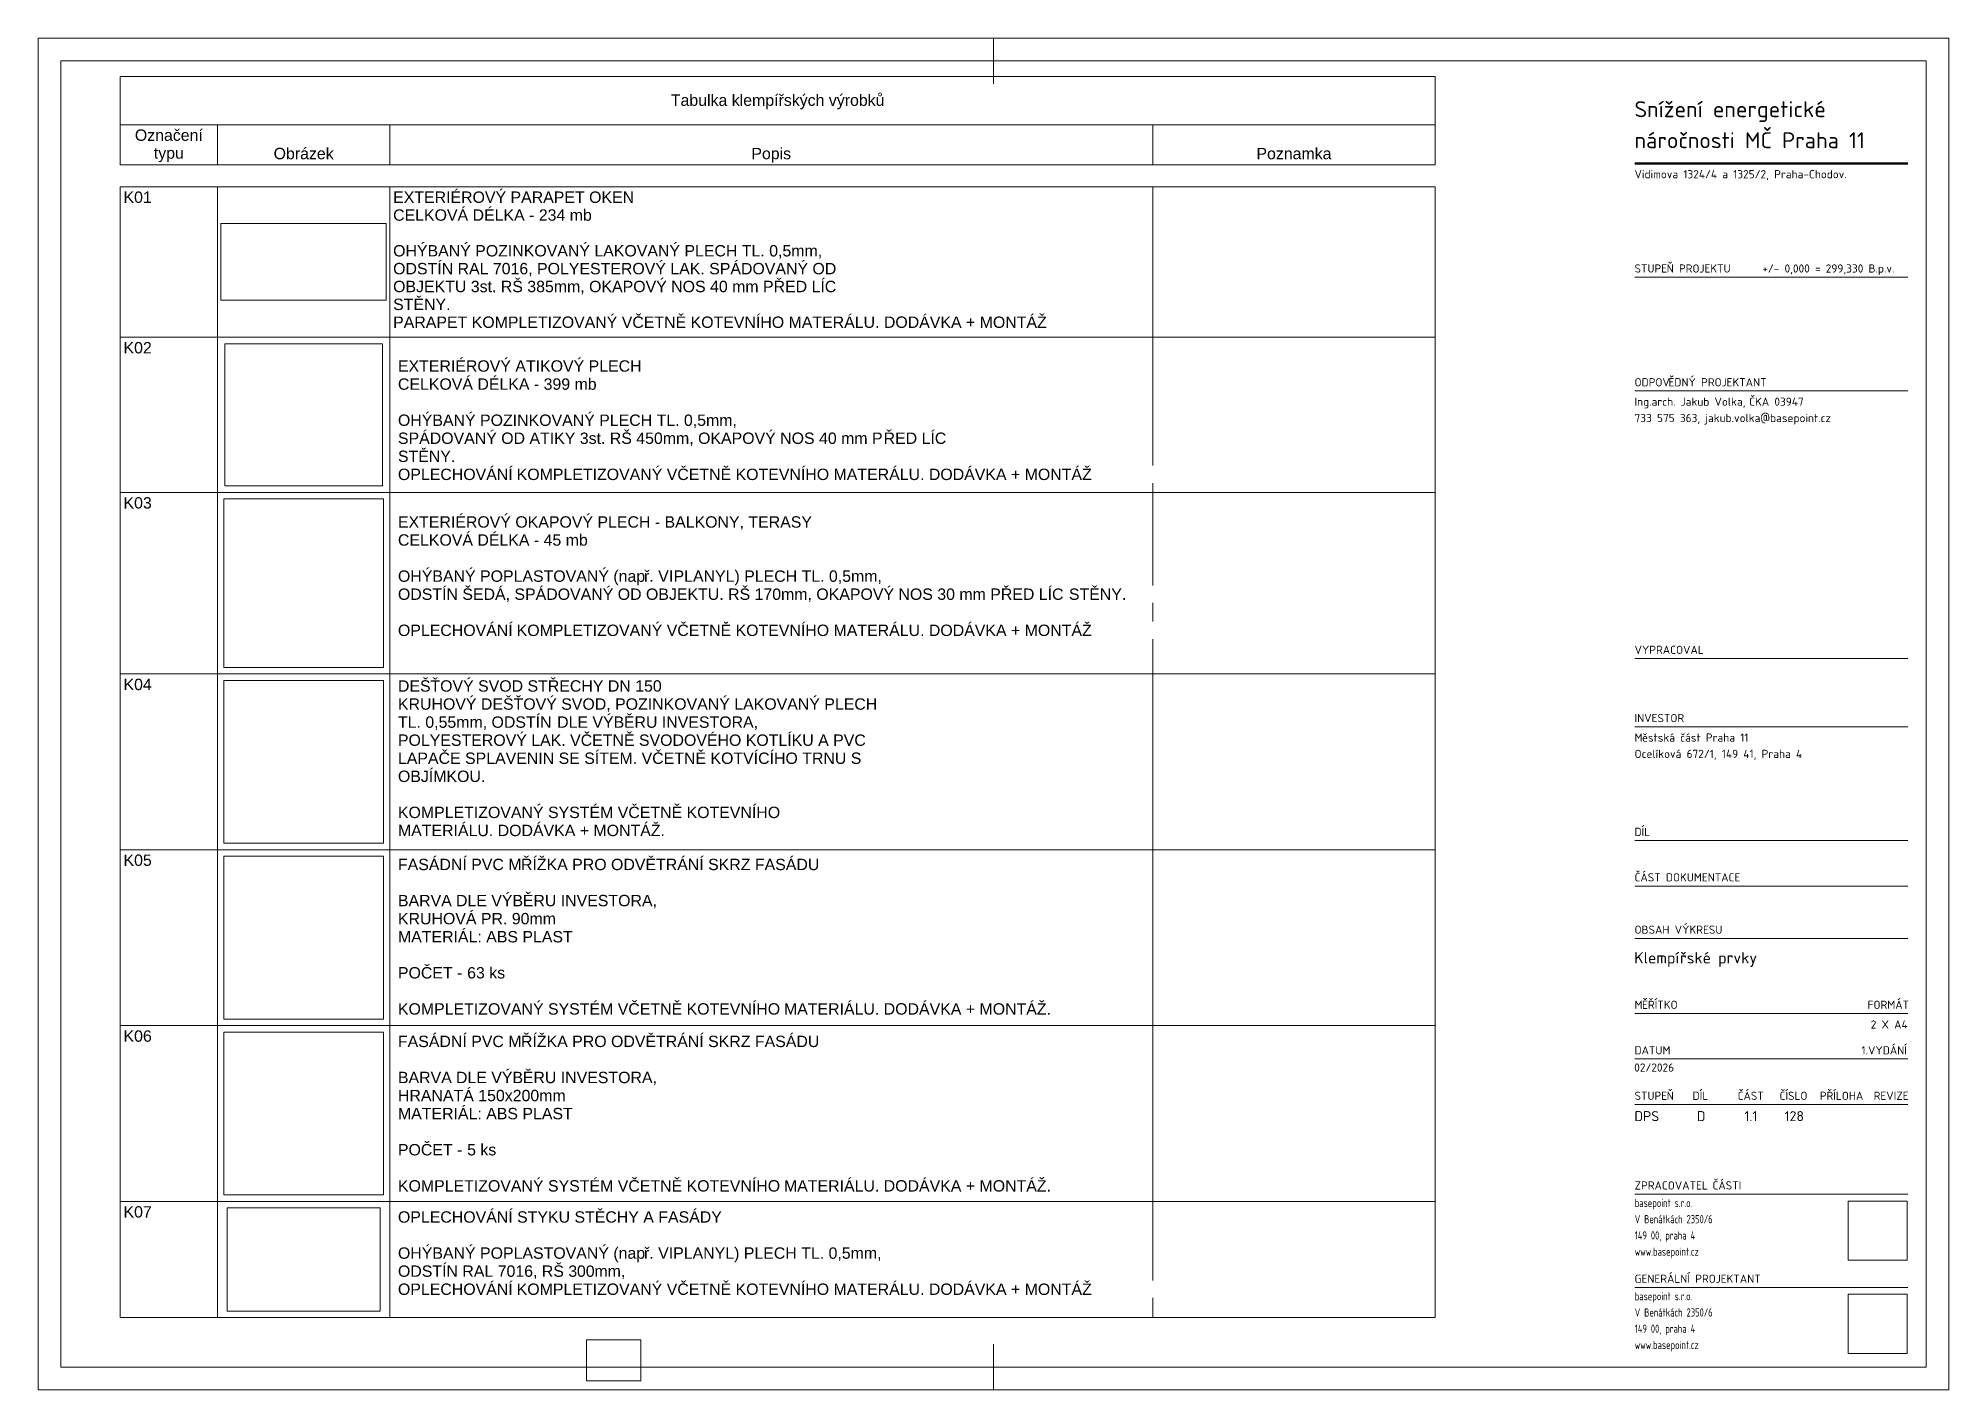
# Paper-space layout 'Layout1' of a CAD drawing. Header units: millimetres. Extents: x -121 to 299, y -2 to 295.
import ezdxf

# ---------------------------------------------------------------- set-up
doc = ezdxf.new("R2010")
doc.units = ezdxf.units.MM
for name, color, linetype, lineweight in [('A-ANNO-NOTE', 131, 'Continuous', 9), ('A-DETL-THIN', 151, 'Continuous', 9), ('G-ANNO-SCHD', 231, 'Continuous', 9), ('G-ANNO-TEXT', 231, 'Continuous', 9), ('G-ANNO-TTLB', 6, 'Continuous', 9), ('G-ANNO-TTLB-WIDE', 214, 'Continuous', 50)]:
    doc.layers.add(name, color=color, linetype=linetype, lineweight=lineweight)
doc.styles.add('Arial', font='arial.ttf', dxfattribs={"height": 2.5})
doc.styles.add('ISOCPEUR', font='isocpeur.ttf', dxfattribs={"height": 1.8})
doc.styles.add('ISOCPEUR_1', font='isocpeur.ttf', dxfattribs={"width": 0.75, "height": 1.8})
doc.styles.add('ISOCPEUR_2', font='isocpeur.ttf', dxfattribs={"height": 2.5})
doc.styles.add('ISOCPEUR_3', font='isocpeur.ttf', dxfattribs={"height": 2.2})
doc.styles.add('ISOCPEUR_B', font='', dxfattribs={"height": 3.5})
doc.styles.add('ISOCPEUR_B_1', font='', dxfattribs={"width": 0.75, "height": 1.8})
doc.styles.get('ISOCPEUR_B').set_extended_font_data('ISOCPEUR', bold=True)
doc.styles.get('ISOCPEUR_B_1').set_extended_font_data('ISOCPEUR', bold=True)
picture_1 = doc.add_image_def('image1.png', size_in_pixel=(511, 511))
picture_2 = doc.add_image_def('image2.png', size_in_pixel=(657, 443))
picture_3 = doc.add_image_def('image3.png', size_in_pixel=(423, 432))
picture_4 = doc.add_image_def('image4.png', size_in_pixel=(388, 409))
picture_5 = doc.add_image_def('image5.png', size_in_pixel=(578, 521))
picture_6 = doc.add_image_def('image6.png', size_in_pixel=(949, 440))

# ---------------------------------------------------------------- blocks, each defined once
blk = doc.blocks.new('00_BP_ROZP_KOD_velka_rvt22 - PL_ROZPISKA_21-298807-Klempířské prvky')
at = {"layer": 'A-ANNO-NOTE'}
for p, q in [((-120.5, 295), (-120.5, 285)), ((-120.5, 295), (-120.5, 285)), ((-120.5, 295), (-110.5, 295)), ((-120.5, 295), (-110.5, 295)), ((89.5, 295), (89.5, 285)), ((299.5, 295), (289.5, 295)), ((299.5, 295), (289.5, 295)), ((299.5, 295), (299.5, 285)), ((-120.5, -2), (-120.5, 8)), ((-120.5, -2), (-120.5, 8)), ((89.5, -2), (89.5, 8)), ((299.5, -2), (299.5, 8)), ((-120.5, -2), (-110.5, -2)), ((299.5, -2), (289.5, -2))]:
    blk.add_line(p, q, dxfattribs=at)
at = {"layer": 'G-ANNO-TTLB'}
for p, q in [((299.5, 295), (-120.5, 295)), ((-120.5, 295), (-120.5, -2)), ((299.5, -2), (299.5, 295)), ((-115.5, 290), (-115.5, 3)), ((294.5, 290), (-115.5, 290)), ((294.5, 3), (294.5, 290)), ((290.5, 242.5), (230.5, 242.5)), ((290.5, 217.5), (230.5, 217.5)), ((290.5, 158.7), (230.5, 158.7)), ((290.5, 143.7), (230.5, 143.7)), ((290.5, 118.7), (230.5, 118.7)), ((290.5, 118.7), (230.5, 118.7)), ((290.5, 108.7), (230.5, 108.7)), ((290.5, 97.2), (230.5, 97.2)), ((290.5, 80.7), (230.5, 80.7)), ((290.5, 70.7), (230.5, 70.7)), ((290.5, 60.7), (230.5, 60.7)), ((290.5, 41), (230.5, 41)), ((290.5, 20.5), (230.5, 20.5)), ((-115.5, 3), (294.5, 3)), ((-120.5, -2), (299.5, -2))]:
    blk.add_line(p, q, dxfattribs=at)
at = {"layer": 'G-ANNO-TTLB-WIDE'}
blk.add_line((290.5, 267.5), (230.5, 267.5), dxfattribs=at)
at = {"layer": 'G-ANNO-TTLB', "attachment_point": 1}
for s, insert, char_height, width, style in [('Snížení energetické ', (230.42, 281.15), 3.5, 56.1181, 'ISOCPEUR_B'), ('ná', (230.42, 274.33), 3.5, 6.0928, 'ISOCPEUR_B'), ('ročnosti MČ Praha 11', (235.44, 274.33), 3.5, 56.1983, 'ISOCPEUR_B'), ('Vidimova 1324/4 a 1325/2, Praha-Chodov.', (230.42, 266.02), 1.8, 56.1181, 'ISOCPEUR'), ('STUPE', (230.42, 245.3), 1.8, 8.5781, 'ISOCPEUR'), ('Ň PROJEKTU', (237.49, 245.3), 1.8, 16.5949, 'ISOCPEUR'), ('+/- 0,000 = 299,330 B.p.v.', (258.5, 245.3), 1.8, 35.1139, 'ISOCPEUR'), ('ODPOV', (230.42, 220.3), 1.8, 9.0591, 'ISOCPEUR'), ('ĚDNÝ PROJEKTANT', (237.89, 220.3), 1.8, 25.654, 'ISOCPEUR'), ('Ing.arch. Jakub Volka, ', (230.42, 216.02), 1.8, 30.5443, 'ISOCPEUR'), ('ČKA 03947', (255.62, 216.02), 1.8, 14.5105, 'ISOCPEUR'), ('733 575 363, jakub.volka@basepoint.cz', (230.42, 212.44), 1.8, 51.5485, 'ISOCPEUR'), ('VYPRACOVAL', (230.42, 161.5), 1.8, 18.3586, 'ISOCPEUR'), ('INVESTOR', (230.42, 146.5), 1.8, 12.9873, 'ISOCPEUR'), ('\\fISOCPEUR|b0|i0|c238|p34|;M', (230.42, 142.22), 1.8, 2.0042, 'ISOCPEUR'), ('Ocelíková 672/1, 149 41, Praha 4', (230.42, 138.64), 1.8, 45.135, 'ISOCPEUR'), ('ěstská část Praha 11', (232.07, 142.22), 1.8, 28.7806, 'ISOCPEUR'), ('DÍL', (230.42, 121.5), 1.8, 4.4093, 'ISOCPEUR'), ('ČÁST DOKUMENTACE', (230.42, 111.5), 1.8, 27.5781, 'ISOCPEUR'), ('OBSAH VÝKRESU', (230.42, 100), 1.8, 23.0084, 'ISOCPEUR'), ('ĚŘÍTKO', (232.07, 83.5), 1.8, 9.7004, 'ISOCPEUR'), ('FORMÁT', (281.65, 83.5), 1.8, 10.8228, 'ISOCPEUR'), ('\\fISOCPEUR|b0|i0|c238|p34|;M', (230.42, 83.5), 1.8, 2.0042, 'ISOCPEUR'), ('2 X A4', (282.34, 79.17), 1.8, 10.0211, 'ISOCPEUR'), ('DATUM', (230.42, 73.5), 1.8, 9.2996, 'ISOCPEUR'), ('1.VYDÁNÍ', (280.32, 73.5), 1.8, 12.4262, 'ISOCPEUR'), ('02/2026', (230.35, 69.71), 1.8, 10.6624, 'ISOCPEUR'), ('STUPE', (230.42, 63.5), 1.8, 8.5781, 'ISOCPEUR'), ('\\fISOCPEUR|b0|i0|c238|p34|;Ň', (237.49, 63.5), 1.8, 1.7637, 'ISOCPEUR'), ('DÍL', (243.18, 63.5), 1.8, 4.4093, 'ISOCPEUR'), ('ČÁST', (253.08, 63.5), 1.8, 7.0549, 'ISOCPEUR'), ('ČÍSLO', (262.29, 63.5), 1.8, 7.6962, 'ISOCPEUR'), ('\\fISOCPEUR|b0|i0|c238|p34|;P', (271.17, 63.5), 1.8, 1.7637, 'ISOCPEUR'), ('ŘÍLOHA', (272.62, 63.5), 1.8, 9.9409, 'ISOCPEUR'), ('REVIZE', (282.98, 63.5), 1.8, 9.2194, 'ISOCPEUR'), ('ZPRACOVATEL ', (230.42, 43.8), 1.8, 20.7637, 'ISOCPEUR'), ('ČÁSTI', (247.55, 43.8), 1.8, 7.6962, 'ISOCPEUR'), ('basepoint s.r.o.', (230.46, 39.96), 1.8, 16.2342, 'ISOCPEUR_B_1'), ('V Benátkách 2350/6', (230.46, 36.39), 1.8, 20.6234, 'ISOCPEUR_1'), ('149 00, praha 4', (230.46, 32.82), 1.8, 16.174, 'ISOCPEUR_1'), ('www.basepoint.cz', (230.46, 29.25), 1.8, 17.1361, 'ISOCPEUR_1'), ('GENERÁLNÍ PROJEKTANT', (230.42, 23.3), 1.8, 33.3502, 'ISOCPEUR'), ('basepoint s.r.o.', (230.46, 19.46), 1.8, 16.2342, 'ISOCPEUR_B_1'), ('V Benátkách 2350/6', (230.46, 15.89), 1.8, 20.6234, 'ISOCPEUR_1'), ('149 00, praha 4', (230.46, 12.32), 1.8, 16.174, 'ISOCPEUR_1'), ('www.basepoint.cz', (230.46, 8.75), 1.8, 17.1361, 'ISOCPEUR_1')]:
    blk.add_mtext(s, dxfattribs=dict(at, insert=insert, char_height=char_height, width=width, style=style))
at = {"layer": 'G-ANNO-TTLB'}
image = blk.add_image(picture_1, insert=(277.37, 26.48), size_in_units=(13, 13), dxfattribs=at)
image.dxf.flags = 7
image = blk.add_image(picture_1, insert=(277.37, 6), size_in_units=(13, 13), dxfattribs=at)
image.dxf.flags = 7

psp = doc.layouts.get("Layout1")

# ---------------------------------------------------------------- linework, layer by layer
at = {"layer": 'A-DETL-THIN'}
for p, q in [((-102.5, 286.59), (-102.5, 276)), ((186.59, 286.59), (-102.5, 286.59)), ((186.59, 276), (186.59, 286.59)), ((-102.5, 276), (-102.5, 267.17)), ((-102.5, 276), (186.59, 276)), ((-81.07, 276), (-81.07, 267.17)), ((-43.23, 276), (-43.23, 267.17)), ((124.51, 276), (124.51, 267.17)), ((186.59, 276), (186.59, 267.17)), ((-81.07, 267.17), (-102.5, 267.17)), ((-43.23, 267.17), (-81.07, 267.17)), ((124.51, 267.17), (-43.23, 267.17)), ((186.59, 267.17), (124.51, 267.17)), ((-81.07, 262.38), (-102.5, 262.38)), ((-102.5, 262.38), (-102.5, 229.29)), ((-43.23, 262.38), (-81.07, 262.38)), ((-81.07, 262.38), (-81.07, 229.29)), ((124.51, 262.38), (-43.23, 262.38)), ((-43.23, 262.38), (-43.23, 229.29)), ((186.59, 262.38), (124.51, 262.38)), ((124.51, 262.38), (124.51, 229.29)), ((186.59, 262.38), (186.59, 229.29)), ((-81.07, 229.29), (-102.5, 229.29)), ((-102.5, 229.29), (-102.5, 195.19)), ((-43.23, 229.29), (-81.07, 229.29)), ((-81.07, 229.29), (-81.07, 195.19)), ((124.51, 229.29), (-43.23, 229.29)), ((-43.23, 229.29), (-43.23, 195.19)), ((186.59, 229.29), (124.51, 229.29)), ((124.51, 229.29), (124.51, 195.19)), ((186.59, 229.29), (186.59, 195.19)), ((-81.07, 195.19), (-102.5, 195.19)), ((-102.5, 195.19), (-102.5, 155.31)), ((-43.23, 195.19), (-81.07, 195.19)), ((-81.07, 195.19), (-81.07, 155.31)), ((124.51, 195.19), (-43.23, 195.19)), ((-43.23, 195.19), (-43.23, 155.31)), ((186.59, 195.19), (124.51, 195.19)), ((124.51, 195.19), (124.51, 155.31)), ((186.59, 195.19), (186.59, 155.31)), ((-81.07, 155.31), (-102.5, 155.31)), ((-102.5, 155.31), (-102.5, 116.67)), ((-43.23, 155.31), (-81.07, 155.31)), ((-81.07, 155.31), (-81.07, 116.67)), ((124.51, 155.31), (-43.23, 155.31)), ((-43.23, 155.31), (-43.23, 116.67)), ((186.59, 155.31), (124.51, 155.31)), ((124.51, 155.31), (124.51, 116.67)), ((186.59, 155.31), (186.59, 116.67)), ((-81.07, 116.67), (-102.5, 116.67)), ((-102.5, 116.67), (-102.5, 78.03)), ((-43.23, 116.67), (-81.07, 116.67)), ((-81.07, 116.67), (-81.07, 78.03)), ((124.51, 116.67), (-43.23, 116.67)), ((-43.23, 116.67), (-43.23, 78.03)), ((186.59, 116.67), (124.51, 116.67)), ((124.51, 116.67), (124.51, 78.03)), ((186.59, 116.67), (186.59, 78.03)), ((-81.07, 78.03), (-102.5, 78.03)), ((-102.5, 78.03), (-102.5, 39.39)), ((-43.23, 78.03), (-81.07, 78.03)), ((-81.07, 78.03), (-81.07, 39.39)), ((124.51, 78.03), (-43.23, 78.03)), ((-43.23, 78.03), (-43.23, 39.39)), ((186.59, 78.03), (124.51, 78.03)), ((124.51, 78.03), (124.51, 39.39)), ((186.59, 78.03), (186.59, 39.39)), ((-81.07, 39.39), (-102.5, 39.39)), ((-102.5, 39.39), (-102.5, 13.88)), ((-43.23, 39.39), (-81.07, 39.39)), ((-81.07, 39.39), (-81.07, 13.88)), ((124.51, 39.39), (-43.23, 39.39)), ((-43.23, 39.39), (-43.23, 13.88)), ((186.59, 39.39), (124.51, 39.39)), ((124.51, 39.39), (124.51, 13.88)), ((186.59, 39.39), (186.59, 13.88)), ((-81.07, 13.88), (-102.5, 13.88)), ((-43.23, 13.88), (-81.07, 13.88)), ((124.51, 13.88), (-43.23, 13.88)), ((186.59, 13.88), (124.51, 13.88))]:
    psp.add_line(p, q, dxfattribs=at)

# ---------------------------------------------------------------- block references
at = {"layer": 'G-ANNO-TTLB'}
psp.add_blockref('00_BP_ROZP_KOD_velka_rvt22 - PL_ROZPISKA_21-298807-Klempířské prvky', (0, 0), dxfattribs=at)

# ---------------------------------------------------------------- texts
at = {"layer": 'G-ANNO-SCHD', "char_height": 2.5, "line_spacing_factor": 0.941778, "style": 'Arial'}
for s, insert, width, attachment_point in [('Tabulka klempířských výrobků', (42.05, 282.64), 56.1036, 2), ('Označení\\Ptypu', (-91.78, 274.95), 17.8748, 2), ('Obrázek', (-62.15, 270.91), 15.7629, 2), ('Popis', (40.64, 270.91), 10.4372, 2), ('Poznamka', (155.55, 270.91), 19.7113, 2), ('K01', (-101.75, 261.32), 7.4376, 1), ('EXTERIÉROVÝ PARAPET OKEN\\PCELKOVÁ DÉLKA - 234 mb\\P\\POHÝBANÝ POZINKOVANÝ LAKOVANÝ PLECH TL. 0,5mm,\\PODSTÍN RAL 7016, POLYESTEROVÝ LAK. SPÁDOVANÝ OD\\POBJEKTU 3st. RŠ 385mm, OKAPOVÝ NOS 40 mm PŘED LÍC\\PSTĚNY.\\PPARAPET KOMPLETIZOVANÝ VČETNĚ KOTEVNÍHO MATERÁLU. DODÁVKA + MONTÁŽ', (-42.48, 261.32), 171.494, 1), ('K02', (-101.75, 228.24), 7.4376, 1), ('K03', (-101.75, 194.14), 7.4376, 1), ('K04', (-101.75, 154.25), 7.4376, 1), ('K05', (-101.75, 115.62), 7.4376, 1), ('K06', (-101.75, 76.98), 7.4376, 1), ('K07', (-101.75, 38.34), 7.4376, 1)]:
    psp.add_mtext(s, dxfattribs=dict(at, insert=insert, width=width, attachment_point=attachment_point))
at = {"layer": 'G-ANNO-TTLB', "attachment_point": 1}
for s, insert, char_height, width, style in [('Klempí', (230.35, 94.18), 2.5, 12.1857, 'ISOCPEUR_2'), ('řské prvky', (240.4, 94.18), 2.5, 20.6835, 'ISOCPEUR_2'), ('DPS', (230.39, 59.23), 2.2, 6.2532, 'ISOCPEUR_3'), ('\\fISOCPEUR|b0|i0|c238|p34|;D', (244.11, 59.23), 2.2, 2.0844, 'ISOCPEUR_3'), ('1.1', (254.58, 59.23), 2.2, 3.3671, 'ISOCPEUR_3'), ('128', (263.4, 59.23), 2.2, 4.9705, 'ISOCPEUR_3')]:
    psp.add_mtext(s, dxfattribs=dict(at, insert=insert, char_height=char_height, width=width, style=style))

# ---------------------------------------------------------------- pictures from other files: only their frames are drawn
at = {"layer": 'A-DETL-THIN'}
image = psp.add_image(picture_6, insert=(-80.32, 237.41), size_in_units=(36.33, 16.85), dxfattribs=at)
image.dxf.flags = 7
image = psp.add_image(picture_5, insert=(-79.48, 196.62), size_in_units=(34.65, 31.24), dxfattribs=at)
image.dxf.flags = 7
image = psp.add_image(picture_4, insert=(-79.71, 156.74), size_in_units=(35.11, 37.01), dxfattribs=at)
image.dxf.flags = 7
image = psp.add_image(picture_3, insert=(-79.66, 118.1), size_in_units=(35.03, 35.77), dxfattribs=at)
image.dxf.flags = 7
image = psp.add_image(picture_3, insert=(-79.66, 79.46), size_in_units=(35.03, 35.77), dxfattribs=at)
image.dxf.flags = 7
image = psp.add_image(picture_3, insert=(-79.66, 40.82), size_in_units=(35.03, 35.77), dxfattribs=at)
image.dxf.flags = 7
image = psp.add_image(picture_2, insert=(-78.94, 15.31), size_in_units=(33.58, 22.64), dxfattribs=at)
image.dxf.flags = 7

# ---------------------------------------------------------------- viewports
at = {"layer": '0'}
psp.add_viewport(center=(6, 4.5), size=(12, 9), view_center_point=(6, 4.5), view_height=12, dxfattribs=at)

# ---------------------------------------------------------------- next in the draw order: texts
at = {"layer": 'G-ANNO-TEXT', "color": 7, "char_height": 2.5, "attachment_point": 1, "style": 'Arial', "bg_fill": 3, "box_fill_scale": 1.25, "bg_fill_color": 256, "bg_fill_true_color": 13158600, "bg_fill_transparency": 0}
for s, insert, width in [('EXTERIÉROVÝ ATIKOVÝ PLECH ', (-41.42, 224.22), 66.059), ('OHÝBANÝ POZINKOVANÝ PLECH TL. 0,5mm,', (-41.42, 212.31), 90.3502), ('EXTERIÉROVÝ OKAPOVÝ PLECH - BALKONY, TERASY ', (-41.42, 189.95), 111.3544), ('OHÝBANÝ POPLASTOVANÝ (nap', (-41.42, 178.05), 65.578), ('OPLECHOVÁNÍ', (-41.42, 166.14), 30.4641), ('DEŠ', (-41.42, 153.91), 8.6582), ('KOMPLETIZOVANÝ SYSTÉM VČETNĚ KOTEVNÍHO', (-41.42, 126.13), 101.654), ('FASÁDNÍ PVC M', (-41.42, 114.69), 32.789), ('BARVA', (-41.42, 106.75), 14.27), ('POČET - ', (-41.42, 90.88), 18.4388), ('KOMPLETIZOVANÝ SYSTÉM VČETNĚ KOTEVNÍHO', (-41.42, 82.94), 101.654), ('FASÁDNÍ PVC M', (-41.42, 75.81), 32.789), ('BARVA', (-41.42, 67.88), 14.27), ('POČET - ', (-41.42, 52), 18.4388), ('KOMPLETIZOVANÝ SYSTÉM VČETNĚ KOTEVNÍHO', (-41.42, 44.06), 101.654), ('OPLECHOVÁNÍ STYKU ST', (-41.42, 37.22), 52.4304), ('OHÝBANÝ POPLASTOVANÝ (nap', (-41.42, 29.29), 65.578)]:
    psp.add_mtext(s, dxfattribs=dict(at, insert=insert, width=width))

# ---------------------------------------------------------------- next in the draw order: texts
for s, insert, width in [('CELKOVÁ DÉLKA - 399 mb', (-41.42, 220.25), 52.8312), ('SPÁDOVANÝ OD ATIKY 3st. RŠ 450mm, OKAPOVÝ NOS 40 mm P', (-41.42, 208.35), 129.3924), ('CELKOVÁ DÉLKA - 45 mb', (-41.42, 185.99), 50.5063), ('ř. V', (12.68, 178.05), 6.654), (' KOMPLETIZOVANÝ VČETNĚ KOTEVNÍHO MATERÁLU. DODÁVKA + MONTÁŽ', (-16.29, 166.14), 154.1645), ('ŤOVÝ SVOD STŘECHY DN 150', (-34.28, 153.91), 61.5696), ('MATERIÁLU. DODÁVKA + MONTÁŽ.', (-41.42, 122.16), 71.0295), ('ŘÍŽKA PRO ODVĚTRÁNÍ SKRZ FASÁDU', (-14.37, 114.69), 79.3671), ('\\fArial|b0|i0|c238|p34|; ', (-29.65, 106.75), 1.2025), ('63 ks', (-26.21, 90.88), 10.1814), ('\\fArial|b0|i0|c238|p34|; ', (42.45, 82.94), 1.2025), ('ŘÍŽKA PRO ODVĚTRÁNÍ SKRZ FASÁDU', (-14.37, 75.81), 79.3671), ('\\fArial|b0|i0|c238|p34|; ', (-29.65, 67.88), 1.2025), ('5 ks', (-26.21, 52), 7.8565), ('\\fArial|b0|i0|c238|p34|; ', (42.45, 44.06), 1.2025), ('ĚCHY A FASÁDY ', (1.84, 37.22), 34.9536), ('ř. VIPLANYL) PLECH TL. 0,5mm,', (12.68, 29.29), 63.4937), ('ODSTÍN RAL 7016, RŠ 3', (-41.42, 25.32), 47.7004)]:
    psp.add_mtext(s, dxfattribs=dict(at, insert=insert, width=width))

# ---------------------------------------------------------------- next in the draw order: texts
for s, insert, width in [('ŘED LÍC', (65.34, 208.35), 16.6751), ('STĚNY.', (-41.42, 204.38), 15.3122), ('\\fArial|b0|i0|c238|p34|;I', (18.17, 178.05), 1.2025), ('KRUHOVÝ DEŠŤOVÝ SVOD, POZINKOVANÝ LAKOVANÝ PLECH', (-41.42, 149.94), 127.3881), ('DLE VÝB', (-28.66, 106.75), 17.7975), ('MATERIÁLU. DODÁVKA + MONTÁŽ.', (43.44, 82.94), 71.0295), ('DLE VÝB', (-28.66, 67.88), 17.7975), ('MATERIÁLU. DODÁVKA + MONTÁŽ.', (43.44, 44.06), 71.0295), ('00', (-2.07, 25.32), 4.6498), ('OPLECHOVÁNÍ', (-41.42, 21.35), 30.4641)]:
    psp.add_mtext(s, dxfattribs=dict(at, insert=insert, width=width))

# ---------------------------------------------------------------- next in the draw order: texts
for s, insert, width in [('OPLECHOVÁNÍ', (-41.42, 200.41), 30.4641), ('PLANYL) PLECH TL. 0,5mm,', (19.17, 178.05), 55.6371), ('TL. 0,55mm, ODSTÍN ', (-41.42, 145.97), 42.4093), ('ĚRU INVESTORA,', (-13.97, 106.75), 35.7553), ('ĚRU INVESTORA,', (-13.97, 67.88), 35.7553), ('mm, ', (1.77, 25.32), 9.6202)]:
    psp.add_mtext(s, dxfattribs=dict(at, insert=insert, width=width))

# ---------------------------------------------------------------- next in the draw order: texts
for s, insert, width in [(' KOMPLETIZOVANÝ VČETNĚ KOTEVNÍHO MATERÁLU. DODÁVKA + MONTÁŽ', (-16.29, 200.41), 154.1645), ('ODSTÍN ŠEDÁ, SPÁDOVANÝ OD OBJEKTU. RŠ 170mm, OKAPOVÝ NOS 30 mm PŘED LÍC', (-41.42, 174.08), 177.5738), ('DLE VÝB', (-6.43, 145.97), 17.7975), ('KRUHOVÁ PR. 90mm', (-41.42, 102.78), 42.1688), ('HRANATÁ 150x200mm', (-41.42, 63.91), 44.654), (' KOMPLETIZOVANÝ VČETNĚ KOTEVNÍHO MATERÁLU. DODÁVKA + MONTÁŽ', (-16.29, 21.35), 154.1645)]:
    psp.add_mtext(s, dxfattribs=dict(at, insert=insert, width=width))

# ---------------------------------------------------------------- next in the draw order: texts
for s, insert, width in [('\\fArial|b0|i0|c238|p34|; ', (105.09, 174.08), 1.2025), ('ĚRU INVESTORA,', (8.25, 145.97), 35.7553), ('MATERIÁL: ABS PLAST', (-41.42, 98.81), 46.4979), ('MATERIÁL: ABS PLAST', (-41.42, 59.94), 46.4979)]:
    psp.add_mtext(s, dxfattribs=dict(at, insert=insert, width=width))

# ---------------------------------------------------------------- next in the draw order: texts
for s, insert, width in [('STĚNY.', (106.08, 174.08), 15.3122), ('POLYESTEROVÝ LAK. VČETNĚ SVODOVÉHO KOTLÍKU A PVC', (-41.42, 142), 124.5021)]:
    psp.add_mtext(s, dxfattribs=dict(at, insert=insert, width=width))

# ---------------------------------------------------------------- next in the draw order: texts
at = {"layer": 'G-ANNO-TEXT', "color": 7, "insert": (-41.42, 138.03), "char_height": 2.5, "width": 123.4599, "attachment_point": 1, "style": 'Arial', "bg_fill": 3, "box_fill_scale": 1.25, "bg_fill_color": 256, "bg_fill_true_color": 13158600, "bg_fill_transparency": 0}
psp.add_mtext('LAPAČE SPLAVENIN SE SÍTEM. VČETNĚ KOTVÍCÍHO TRNU S', dxfattribs=at)

# ---------------------------------------------------------------- next in the draw order: texts
at = {"layer": 'G-ANNO-TEXT', "color": 7, "insert": (-41.42, 134.06), "char_height": 2.5, "width": 23.2489, "attachment_point": 1, "style": 'Arial', "bg_fill": 3, "box_fill_scale": 1.25, "bg_fill_color": 256, "bg_fill_true_color": 13158600, "bg_fill_transparency": 0}
psp.add_mtext('OBJÍMKOU.', dxfattribs=at)

doc.saveas('drawing.dxf')
